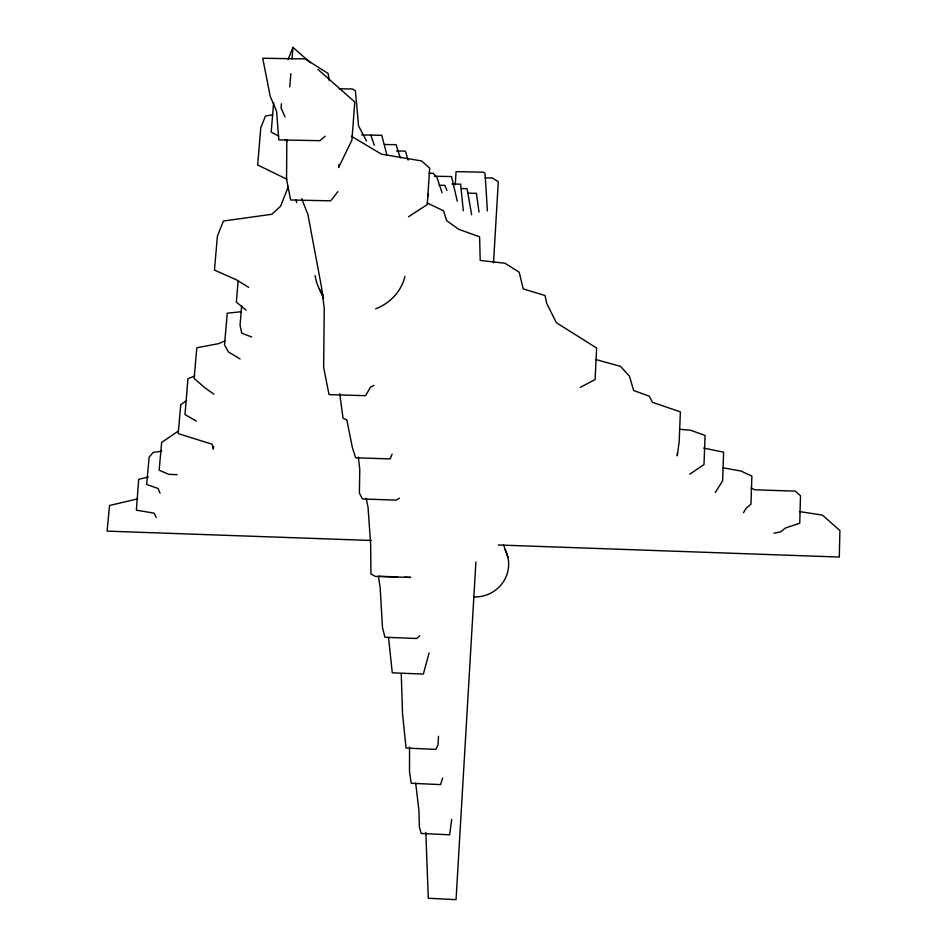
<?xml version="1.0" encoding="UTF-8"?>
<svg xmlns="http://www.w3.org/2000/svg" width="947" height="947" viewBox="0 0 947 947"><rect width="100%" height="100%" fill="white"/><g stroke="black" fill="none" stroke-linecap="round" stroke-linejoin="round"><path stroke-width="1.42" d="M409.554 747.005L409.506 771.746L411.187 783.276L440.544 784.613L442.663 778.02M286.811 139.517L286.55 179.113L290.658 199.983L330.657 200.835L337.925 191.637M677.389 452.891L677.271 455.827L679.188 441.657L680.372 411.874L652.4 402.297L649.393 396.26L633.626 390.484L629.53 376.338L620.51 366.371L595.71 359.505M475.903 562.068L456.052 899.65L428.293 898.253L425.819 832.377M493.517 262.804L498.288 181.729L492.416 177.989L485.077 177.847M455.247 184.736L456.063 171.644L483.29 172.188L485.053 173.301L487.397 210.98M438.508 736.257L437.952 745.123L435.88 749.385L406.05 748.071L402.534 713.695L401.256 674.157M338.801 164.707L338.588 167.583L351.929 140.109L354.758 101.933L317.967 69.427M281.437 103.768L281.081 108.088L285.047 116.907M289.782 86.935L290.847 73.736M292.031 59.081L292.978 47.35L310.367 62.715M273.636 102.667L271.209 132.083L278.726 136.131M238.171 280.49L236.348 302.069L245.995 310.083M241.663 305.798L240.053 324.939L241.722 333.155L251.701 337.002M213.596 446.321L213.347 449.162L212.128 444.202L178.178 433.608L180.747 404.724L186.417 400.664M451.683 819.368L449.647 834.816L421.19 833.455L419.403 827.11L418.953 810.833L415.686 783.027M429.086 652.933L423.345 674.086L392.271 672.82L388.542 637.532M288.314 186.689L280.632 206.174L271.884 214.259L223.433 221.03L217.408 236.087L214.448 270.096L236.371 279.803L248.682 287.367M288.066 59.602L292.978 47.35M392.105 454.098L390.117 458.904L355.729 457.803L352.367 447.611L346.851 419.947L343.074 418.302L339.713 393.786M743.502 512.682L746.094 508.373L750.983 504.076L751.871 476.104L740.992 471.05L722.668 467.735M715.269 492.535L722.608 480.839L723.615 452.193L703.692 448.061M419.699 635.828L416.692 638.491L384.979 637.236L382.481 627.672L380.185 587.838L378.409 576.226L397.539 576.936M325.164 136.19L319.861 140.677L278.82 139.919L276.571 111.107L270.25 96.428L262.733 58.264L305.194 58.903L328.064 73.452L329.284 80.59M178.154 431.181L161.653 442.45L159.143 470.15L168.72 474.364L177.16 474.66M689.783 474.198L704 464.539L705.065 435.419L690.612 430.269L679.875 429.322M408.5 216.756L427.275 204.564L429.678 168.116L421.545 160.931L381.452 154.16L351.408 136.226M399.409 498.158L396.177 500.123L362.393 498.986L359.387 492.973L359.777 469.333L358.345 457.093M580.322 387.359L595.107 379.534L596.622 348.011L556.398 322.726L546.715 303.442L545.022 295.5L523.218 288.894L519.193 272.191L505.011 263.242L480.212 260.449L479.608 236.821L458.739 229.304L446.664 220.675L443.563 210.861L427.097 202.918M373.958 385.37L370.478 387.122L365.625 395.68L329.023 394.603L323.637 367.294L324.253 308.485L321.755 288.444L307.905 214.436L301.643 198.692M225.362 340.612L218.935 343.583L196.822 347.774L194.135 378.421L205.049 387.915L213.797 394.141M194.739 376.006L187.956 378.658L184.996 414.585L196.337 421.06M148.407 477.016L138.676 479.324L136.38 510.161L154.207 513.167L156.137 517.453M137.729 498.856L109.532 505.497L107.094 531.125L371.331 540.477M773.936 533.161L780.588 531.883L785.56 527.952L799.742 523.218L800.499 495.731L795.267 491.114L755.008 489.812L751.03 488.001M272.7 114.812L265.48 116.019L260.78 127.774L257.667 165.003L286.834 179.184M161.89 451.222L153.225 452.382L149.129 457.2L146.643 484.414L158.066 488.486L160.067 493.209M241.307 311.705L227.221 313.232L224.522 344.98L228.44 351.929L240.076 358.96M339.168 88.758L352.473 88.982L355.421 90.865L358.546 125.892L366.536 141.056M361.683 134.924L381.771 135.303L386.909 155.13M384.494 144.477L396.047 144.702L400.25 157.9M396.544 150.952L405.375 151.118L408.157 160.102M429.003 173.23L433.288 173.313L437.112 177.929L442.083 192.774M434.472 176.225L451.553 176.568L457.294 201.19M451.897 184.002L460.621 184.18L463.32 210.814M439.006 185.257L444.806 185.375L446.984 190.501M461.39 188.56L467.096 188.678L471.618 214.732M467.617 193.164L476.377 193.354L479.028 212.057M498.288 544.975L839.291 557.049L839.906 530.557L822.387 515.085L799.457 511.569M404.89 577.208L410.773 577.421L375.403 576.392L370.952 574.095L370.656 544.632L368.052 507.332L366.169 498.323M284.976 139.505L287.474 140.854M319.364 289.024L323.507 298.494M295.748 199.829L296.754 202.492M370.81 135.066L374.337 145.317M503.662 544.999L507.959 557.534M427.618 193.721L427.843 196.645M404.973 276.394A46.036 43.148 -21.2 0 1 375.663 308.793M323.164 295.014A46.036 43.148 -21.2 0 1 315.173 275.624M505.106 549.674A32.991 32.009 -21.4 0 1 503.283 581.872A32.991 32.009 -21.4 0 1 473.867 596.93"/></g></svg>
